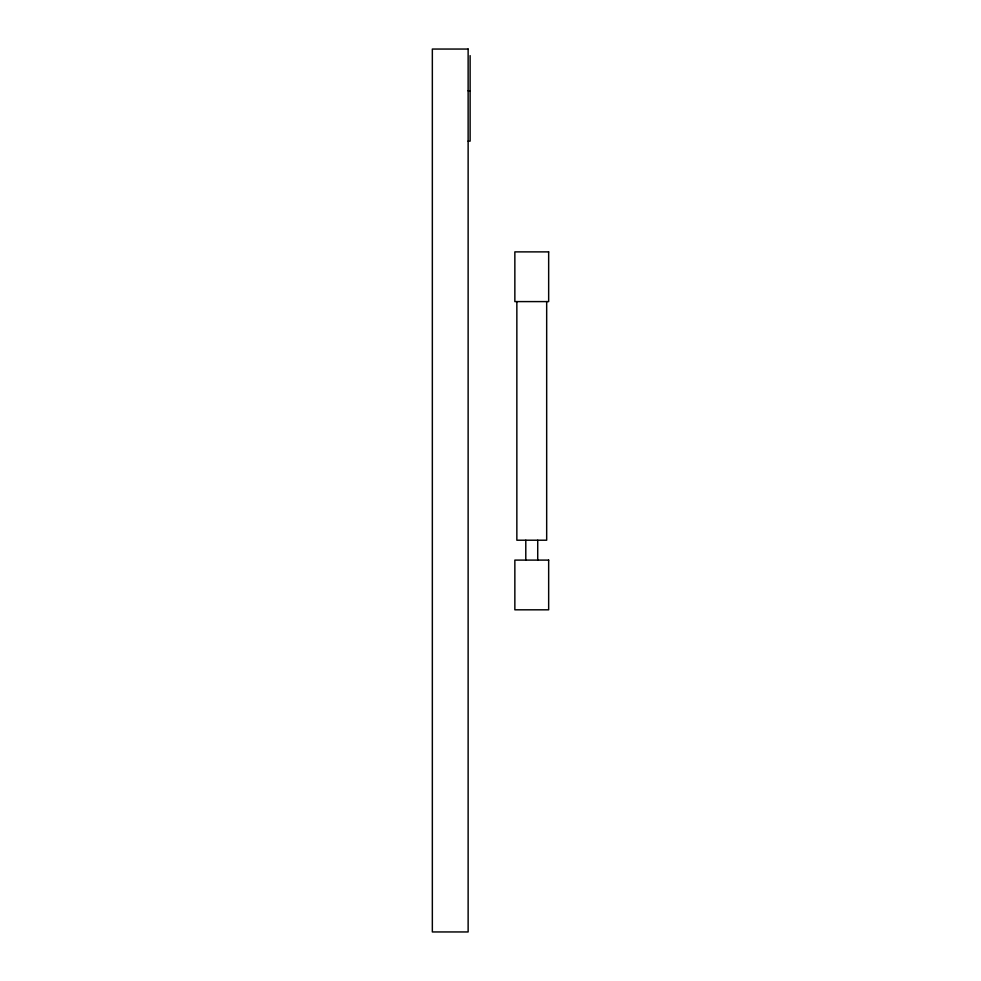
<?xml version="1.0" encoding="UTF-8"?>
<svg xmlns="http://www.w3.org/2000/svg" width="981" height="981" viewBox="0 0 981 981"><rect width="100%" height="100%" fill="white"/><g stroke="black" fill="none" stroke-linecap="round" stroke-linejoin="round"><path stroke-width="1.47" d="M468.133 90.804L470.12 90.804M468.133 141.129L470.12 141.129L470.12 55.623M546.675 301.596L546.675 540.212L516.852 540.212L516.852 301.596M537.723 540.212L537.723 560.102M525.791 540.212L525.791 560.102M468.133 49.05L432.339 49.05L432.339 931.95L468.133 931.95L468.133 49.05M548.661 251.884L514.853 251.884L514.853 301.596L548.661 301.596L548.661 251.884M548.661 560.102L514.853 560.102L514.853 609.814L548.661 609.814L548.661 560.102"/></g></svg>
